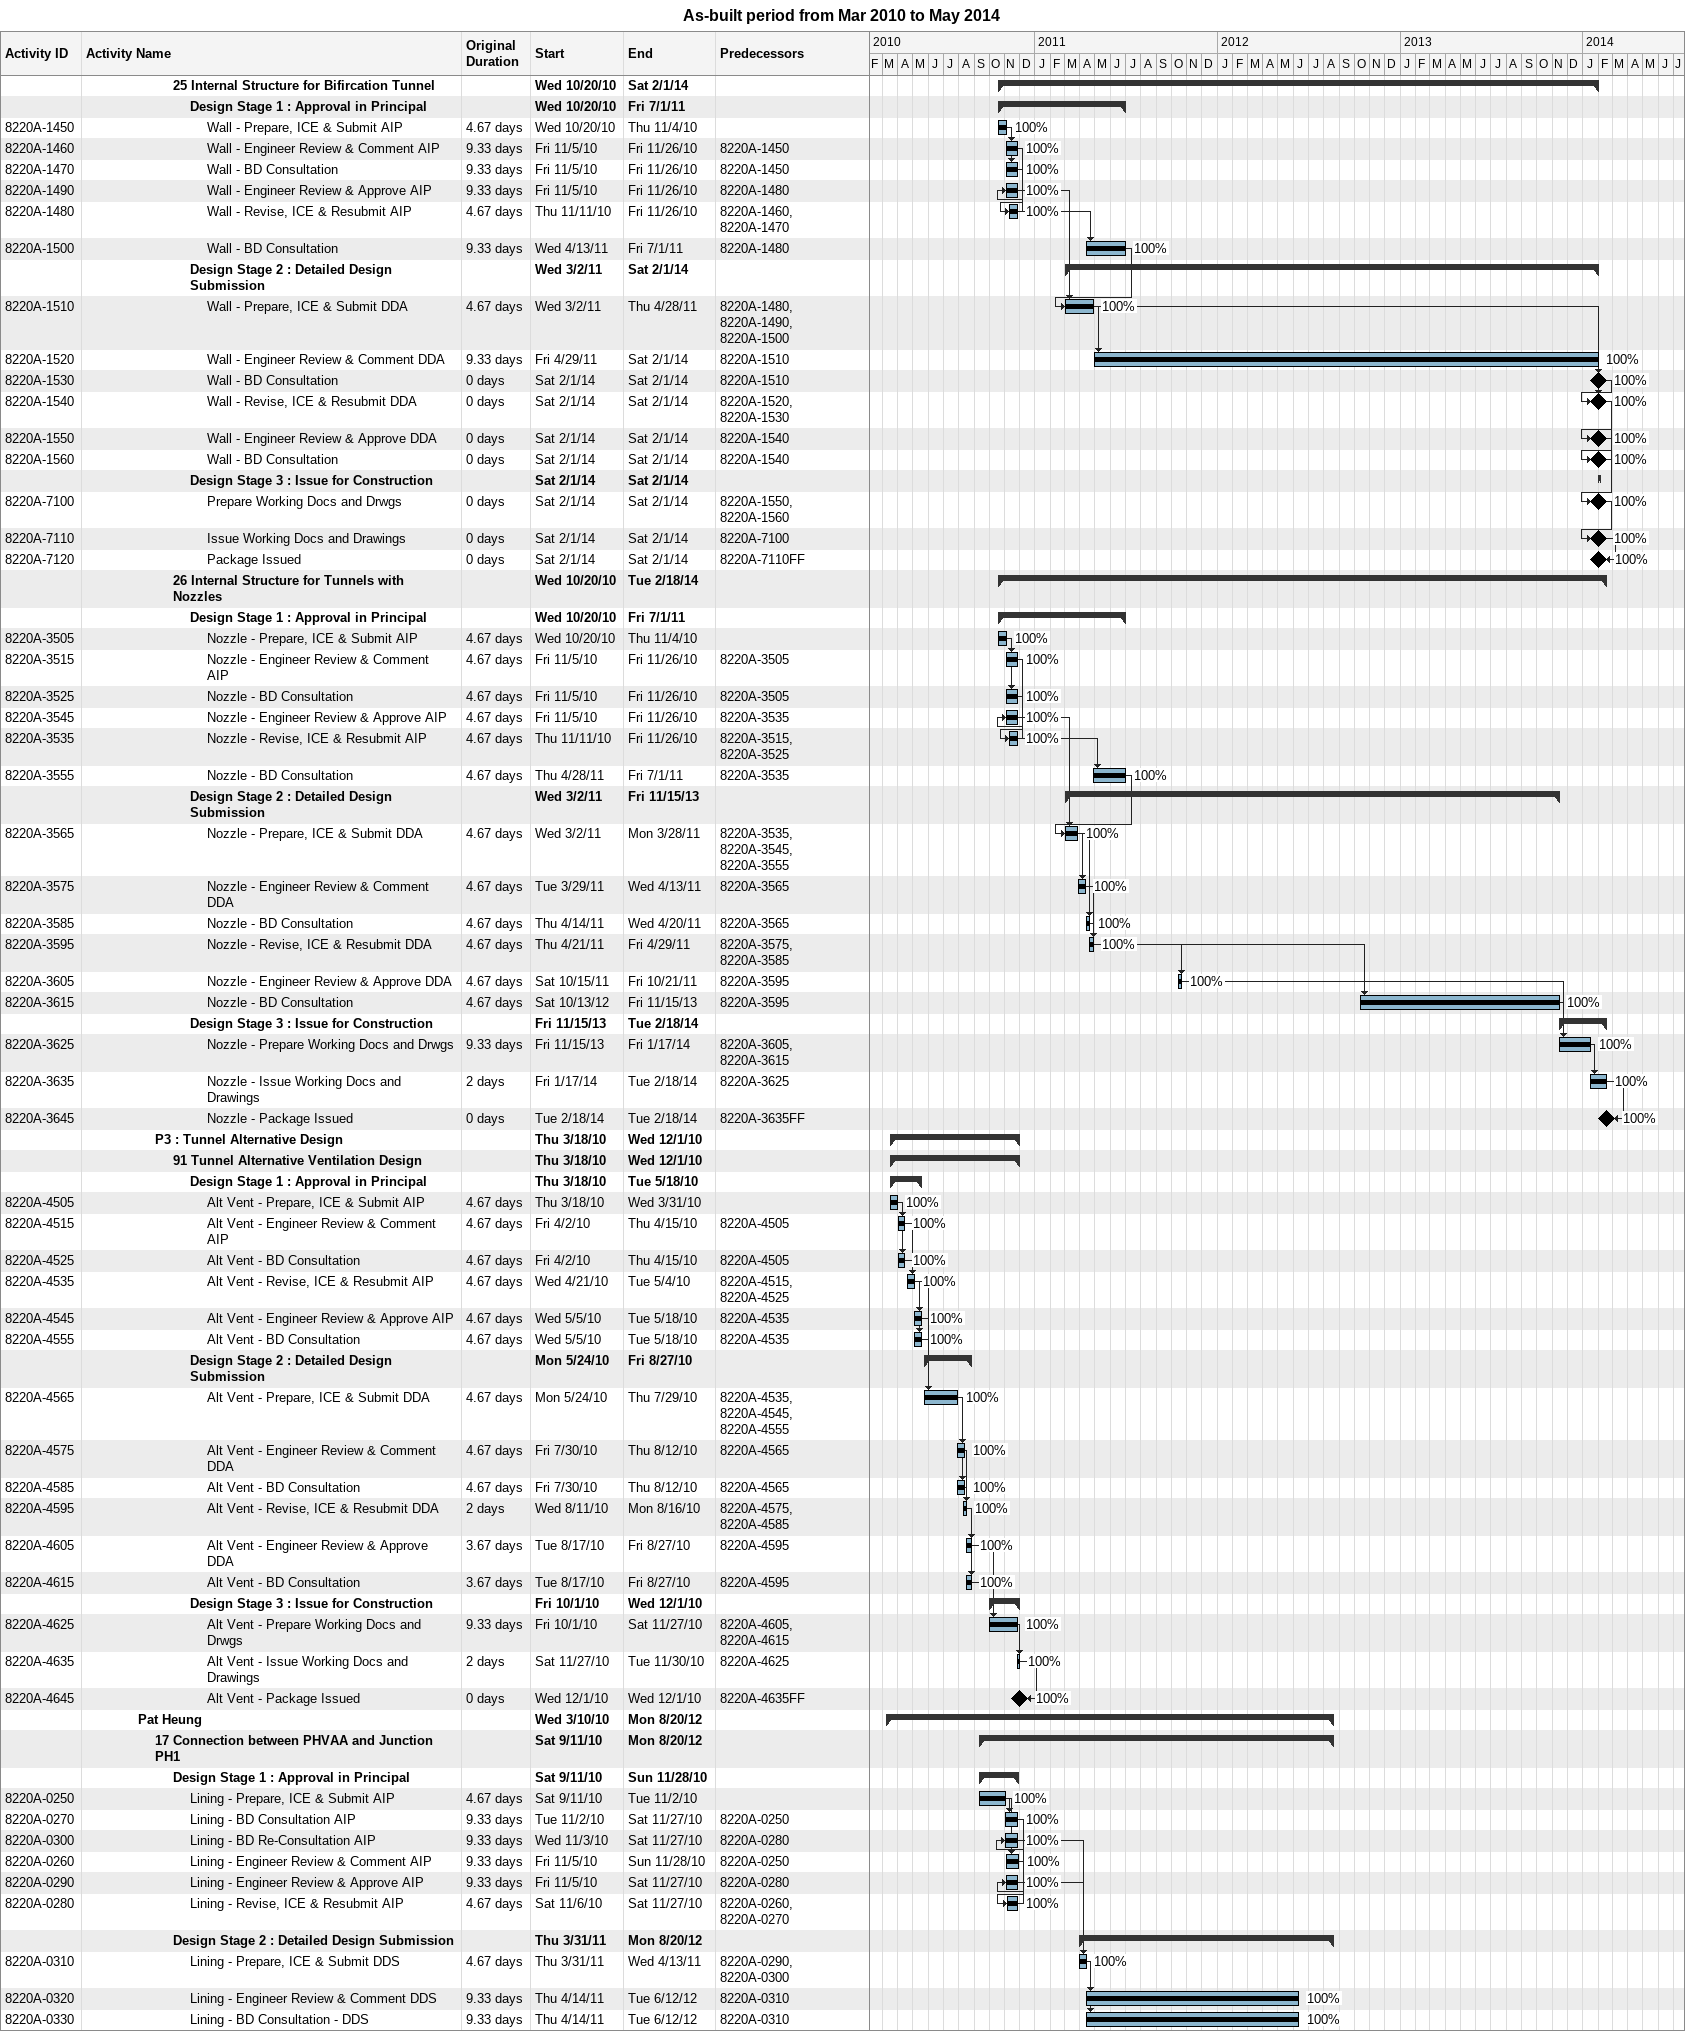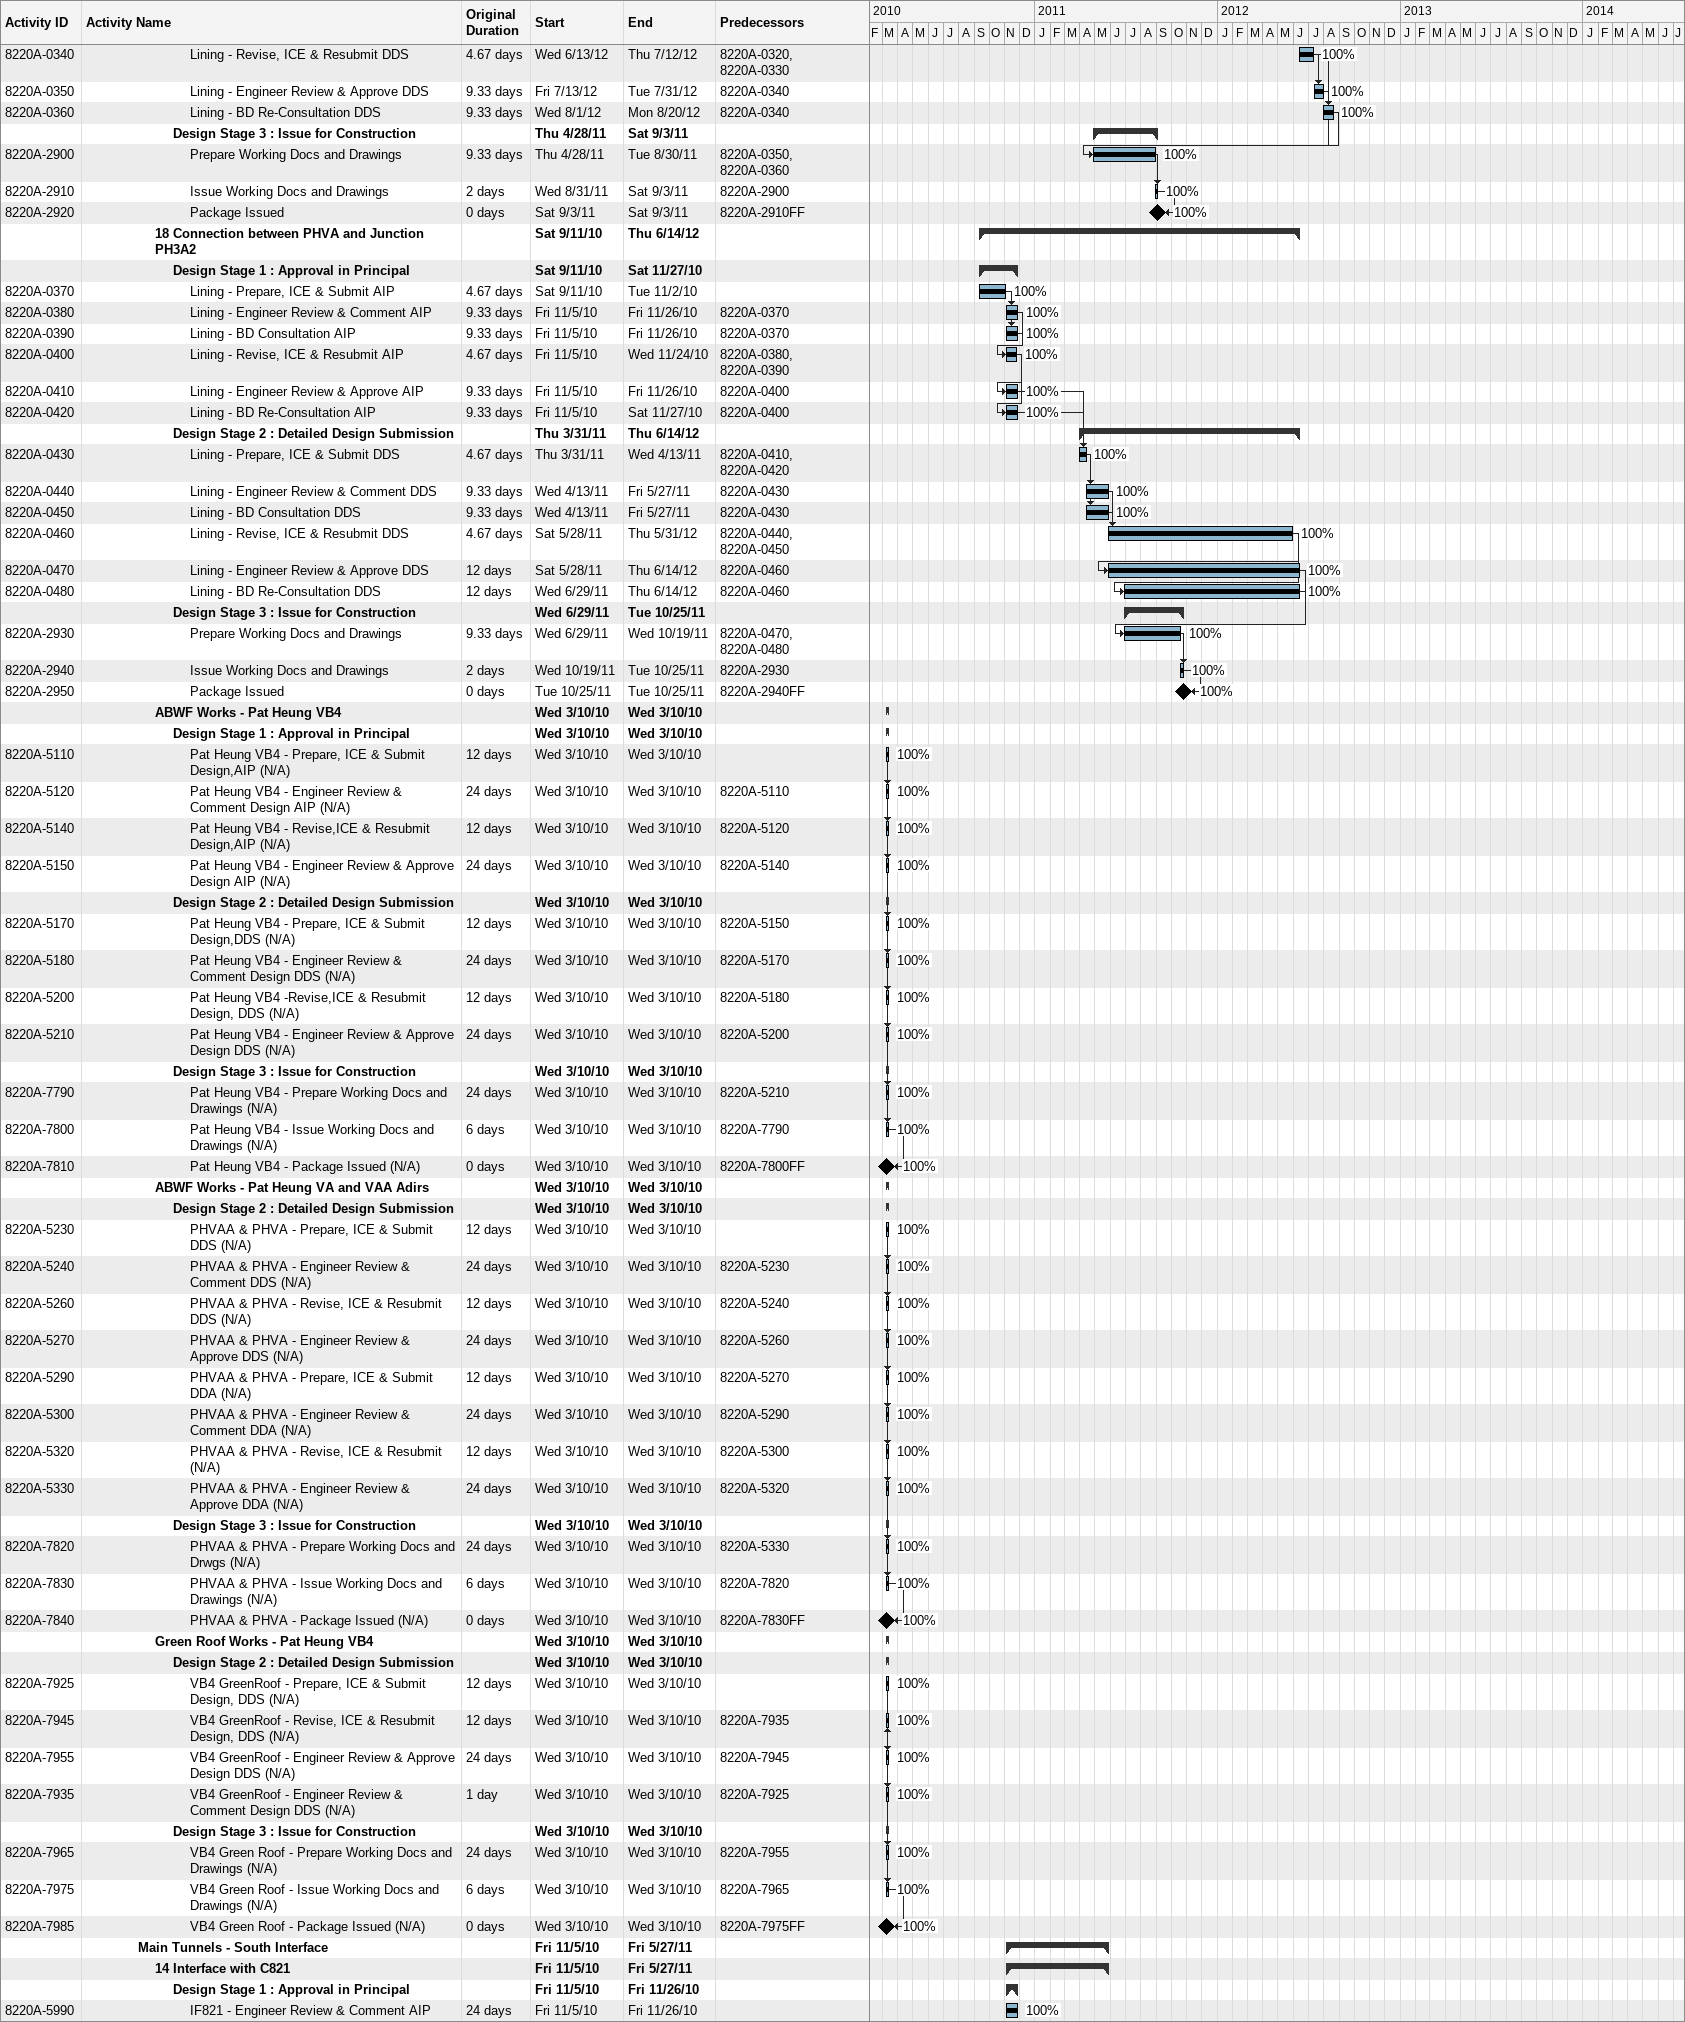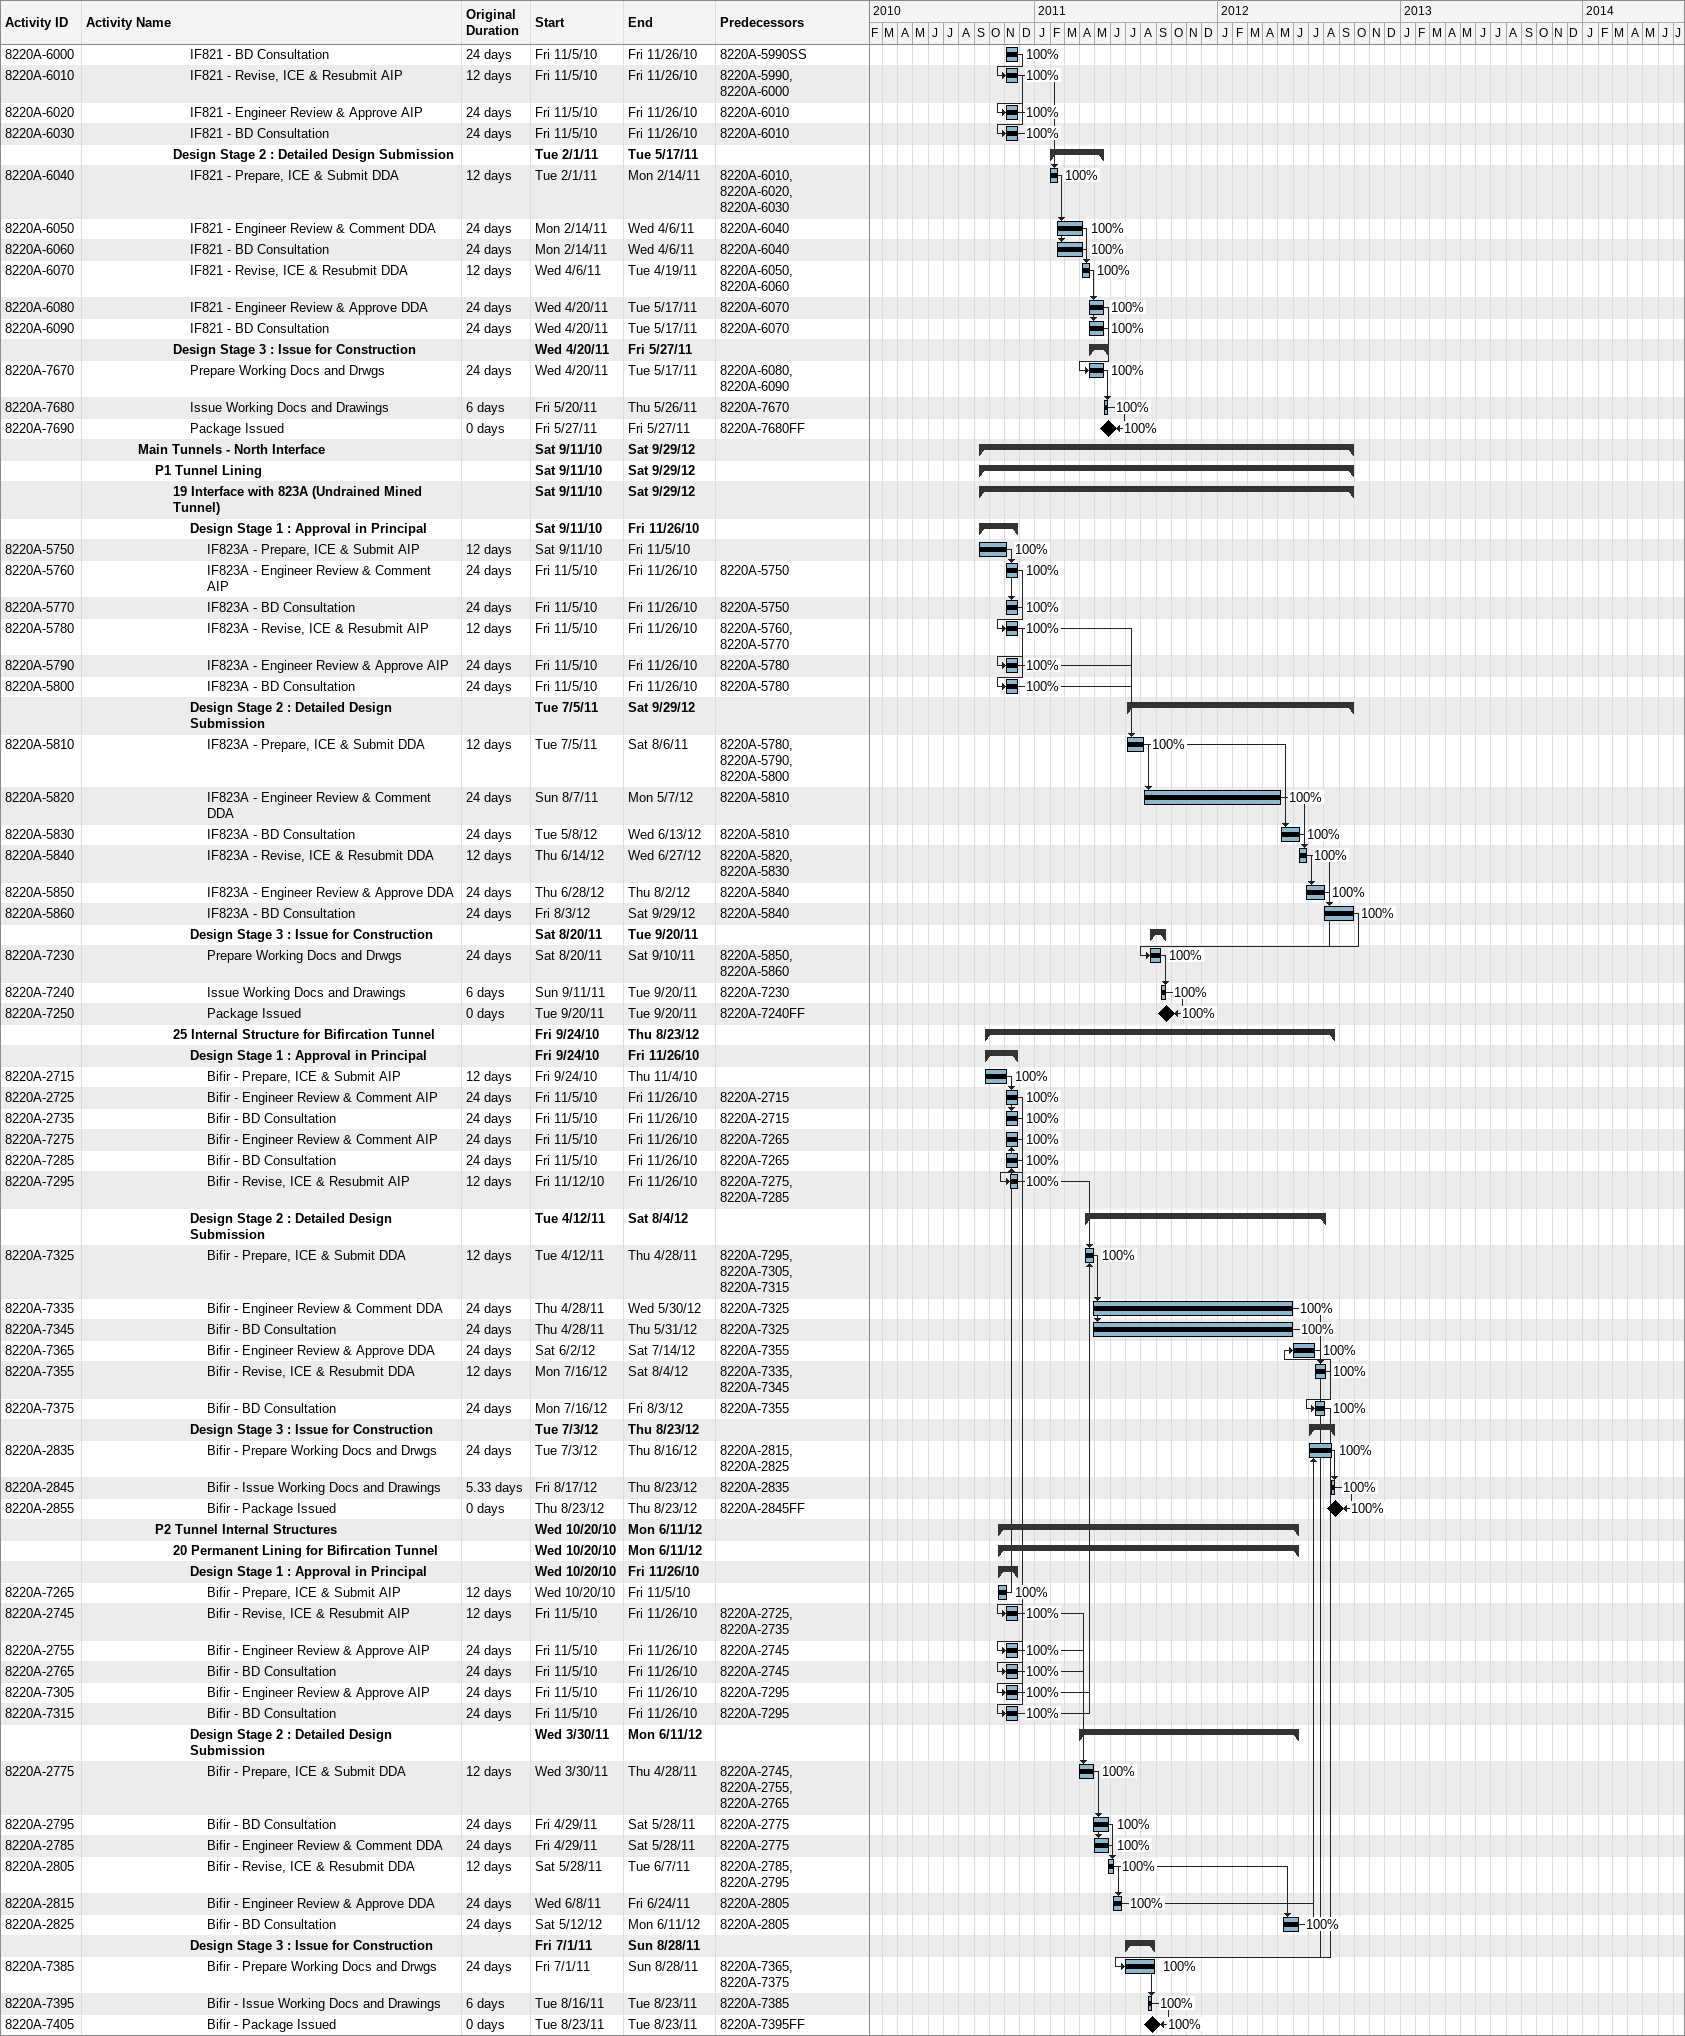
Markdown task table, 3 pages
As-built period from Mar 2010 to May 2014

| ID | Level | Task | Original duration | Start | Finish | Predecessors | % complete |
|---|---|---|---|---|---|---|---|
|  | 6 | **25 Internal Structure for Bifircation Tunnel** |  | 2010-10-20 | 2014-02-01 |  |  |
|  | 7 | **Design Stage 1 : Approval in Principal** |  | 2010-10-20 | 2011-07-01 |  |  |
| 8220A-1450 | 8 | Wall - Prepare, ICE & Submit AIP | 4.67d | 2010-10-20 | 2010-11-04 |  | 100 |
| 8220A-1460 | 8 | Wall - Engineer Review & Comment AIP | 9.33d | 2010-11-05 | 2010-11-26 | 8220A-1450 | 100 |
| 8220A-1470 | 8 | Wall - BD Consultation | 9.33d | 2010-11-05 | 2010-11-26 | 8220A-1450 | 100 |
| 8220A-1490 | 8 | Wall - Engineer Review & Approve AIP | 9.33d | 2010-11-05 | 2010-11-26 | 8220A-1480 | 100 |
| 8220A-1480 | 8 | Wall - Revise, ICE & Resubmit AIP | 4.67d | 2010-11-11 | 2010-11-26 | 8220A-1460, 8220A-1470 | 100 |
| 8220A-1500 | 8 | Wall - BD Consultation | 9.33d | 2011-04-13 | 2011-07-01 | 8220A-1480 | 100 |
|  | 7 | **Design Stage 2 : Detailed Design Submission** |  | 2011-03-02 | 2014-02-01 |  |  |
| 8220A-1510 | 8 | Wall - Prepare, ICE & Submit DDA | 4.67d | 2011-03-02 | 2011-04-28 | 8220A-1480, 8220A-1490, 8220A-1500 | 100 |
| 8220A-1520 | 8 | Wall - Engineer Review & Comment DDA | 9.33d | 2011-04-29 | 2014-02-01 | 8220A-1510 | 100 |
| 8220A-1530 | 8 | Wall - BD Consultation | 0d | 2014-02-01 | 2014-02-01 | 8220A-1510 | 100 |
| 8220A-1540 | 8 | Wall - Revise, ICE & Resubmit DDA | 0d | 2014-02-01 | 2014-02-01 | 8220A-1520, 8220A-1530 | 100 |
| 8220A-1550 | 8 | Wall - Engineer Review & Approve DDA | 0d | 2014-02-01 | 2014-02-01 | 8220A-1540 | 100 |
| 8220A-1560 | 8 | Wall - BD Consultation | 0d | 2014-02-01 | 2014-02-01 | 8220A-1540 | 100 |
|  | 7 | **Design Stage 3 : Issue for Construction** |  | 2014-02-01 | 2014-02-01 |  |  |
| 8220A-7100 | 8 | Prepare Working Docs and Drwgs | 0d | 2014-02-01 | 2014-02-01 | 8220A-1550, 8220A-1560 | 100 |
| 8220A-7110 | 8 | Issue Working Docs and Drawings | 0d | 2014-02-01 | 2014-02-01 | 8220A-7100 | 100 |
| 8220A-7120 | 8 | Package Issued | 0d | 2014-02-01 | 2014-02-01 | 8220A-7110FF | 100 |
|  | 6 | **26 Internal Structure for Tunnels with Nozzles** |  | 2010-10-20 | 2014-02-18 |  |  |
|  | 7 | **Design Stage 1 : Approval in Principal** |  | 2010-10-20 | 2011-07-01 |  |  |
| 8220A-3505 | 8 | Nozzle - Prepare, ICE & Submit AIP | 4.67d | 2010-10-20 | 2010-11-04 |  | 100 |
| 8220A-3515 | 8 | Nozzle - Engineer Review & Comment AIP | 4.67d | 2010-11-05 | 2010-11-26 | 8220A-3505 | 100 |
| 8220A-3525 | 8 | Nozzle - BD Consultation | 4.67d | 2010-11-05 | 2010-11-26 | 8220A-3505 | 100 |
| 8220A-3545 | 8 | Nozzle - Engineer Review & Approve AIP | 4.67d | 2010-11-05 | 2010-11-26 | 8220A-3535 | 100 |
| 8220A-3535 | 8 | Nozzle - Revise, ICE & Resubmit AIP | 4.67d | 2010-11-11 | 2010-11-26 | 8220A-3515, 8220A-3525 | 100 |
| 8220A-3555 | 8 | Nozzle - BD Consultation | 4.67d | 2011-04-28 | 2011-07-01 | 8220A-3535 | 100 |
|  | 7 | **Design Stage 2 : Detailed Design Submission** |  | 2011-03-02 | 2013-11-15 |  |  |
| 8220A-3565 | 8 | Nozzle - Prepare, ICE & Submit DDA | 4.67d | 2011-03-02 | 2011-03-28 | 8220A-3535, 8220A-3545, 8220A-3555 | 100 |
| 8220A-3575 | 8 | Nozzle - Engineer Review & Comment DDA | 4.67d | 2011-03-29 | 2011-04-13 | 8220A-3565 | 100 |
| 8220A-3585 | 8 | Nozzle - BD Consultation | 4.67d | 2011-04-14 | 2011-04-20 | 8220A-3565 | 100 |
| 8220A-3595 | 8 | Nozzle - Revise, ICE & Resubmit DDA | 4.67d | 2011-04-21 | 2011-04-29 | 8220A-3575, 8220A-3585 | 100 |
| 8220A-3605 | 8 | Nozzle - Engineer Review & Approve DDA | 4.67d | 2011-10-15 | 2011-10-21 | 8220A-3595 | 100 |
| 8220A-3615 | 8 | Nozzle - BD Consultation | 4.67d | 2012-10-13 | 2013-11-15 | 8220A-3595 | 100 |
|  | 7 | **Design Stage 3 : Issue for Construction** |  | 2013-11-15 | 2014-02-18 |  |  |
| 8220A-3625 | 8 | Nozzle - Prepare Working Docs and Drwgs | 9.33d | 2013-11-15 | 2014-01-17 | 8220A-3605, 8220A-3615 | 100 |
| 8220A-3635 | 8 | Nozzle - Issue Working Docs and Drawings | 2d | 2014-01-17 | 2014-02-18 | 8220A-3625 | 100 |
| 8220A-3645 | 8 | Nozzle - Package Issued | 0d | 2014-02-18 | 2014-02-18 | 8220A-3635FF | 100 |
|  | 5 | **P3 : Tunnel Alternative Design** |  | 2010-03-18 | 2010-12-01 |  |  |
|  | 6 | **91 Tunnel Alternative Ventilation Design** |  | 2010-03-18 | 2010-12-01 |  |  |
|  | 7 | **Design Stage 1 : Approval in Principal** |  | 2010-03-18 | 2010-05-18 |  |  |
| 8220A-4505 | 8 | Alt Vent - Prepare, ICE & Submit AIP | 4.67d | 2010-03-18 | 2010-03-31 |  | 100 |
| 8220A-4515 | 8 | Alt Vent - Engineer Review & Comment AIP | 4.67d | 2010-04-02 | 2010-04-15 | 8220A-4505 | 100 |
| 8220A-4525 | 8 | Alt Vent - BD Consultation | 4.67d | 2010-04-02 | 2010-04-15 | 8220A-4505 | 100 |
| 8220A-4535 | 8 | Alt Vent - Revise, ICE & Resubmit AIP | 4.67d | 2010-04-21 | 2010-05-04 | 8220A-4515, 8220A-4525 | 100 |
| 8220A-4545 | 8 | Alt Vent - Engineer Review & Approve AIP | 4.67d | 2010-05-05 | 2010-05-18 | 8220A-4535 | 100 |
| 8220A-4555 | 8 | Alt Vent - BD Consultation | 4.67d | 2010-05-05 | 2010-05-18 | 8220A-4535 | 100 |
|  | 7 | **Design Stage 2 : Detailed Design Submission** |  | 2010-05-24 | 2010-08-27 |  |  |
| 8220A-4565 | 8 | Alt Vent - Prepare, ICE & Submit DDA | 4.67d | 2010-05-24 | 2010-07-29 | 8220A-4535, 8220A-4545, 8220A-4555 | 100 |
| 8220A-4575 | 8 | Alt Vent - Engineer Review & Comment DDA | 4.67d | 2010-07-30 | 2010-08-12 | 8220A-4565 | 100 |
| 8220A-4585 | 8 | Alt Vent - BD Consultation | 4.67d | 2010-07-30 | 2010-08-12 | 8220A-4565 | 100 |
| 8220A-4595 | 8 | Alt Vent - Revise, ICE & Resubmit DDA | 2d | 2010-08-11 | 2010-08-16 | 8220A-4575, 8220A-4585 | 100 |
| 8220A-4605 | 8 | Alt Vent - Engineer Review & Approve DDA | 3.67d | 2010-08-17 | 2010-08-27 | 8220A-4595 | 100 |
| 8220A-4615 | 8 | Alt Vent - BD Consultation | 3.67d | 2010-08-17 | 2010-08-27 | 8220A-4595 | 100 |
|  | 7 | **Design Stage 3 : Issue for Construction** |  | 2010-10-01 | 2010-12-01 |  |  |
| 8220A-4625 | 8 | Alt Vent - Prepare Working Docs and Drwgs | 9.33d | 2010-10-01 | 2010-11-27 | 8220A-4605, 8220A-4615 | 100 |
| 8220A-4635 | 8 | Alt Vent - Issue Working Docs and Drawings | 2d | 2010-11-27 | 2010-11-30 | 8220A-4625 | 100 |
| 8220A-4645 | 8 | Alt Vent - Package Issued | 0d | 2010-12-01 | 2010-12-01 | 8220A-4635FF | 100 |
|  | 4 | **Pat Heung** |  | 2010-03-10 | 2012-08-20 |  |  |
|  | 5 | **17 Connection between PHVAA and Junction PH1** |  | 2010-09-11 | 2012-08-20 |  |  |
|  | 6 | **Design Stage 1 : Approval in Principal** |  | 2010-09-11 | 2010-11-28 |  |  |
| 8220A-0250 | 7 | Lining - Prepare, ICE & Submit AIP | 4.67d | 2010-09-11 | 2010-11-02 |  | 100 |
| 8220A-0270 | 7 | Lining - BD Consultation AIP | 9.33d | 2010-11-02 | 2010-11-27 | 8220A-0250 | 100 |
| 8220A-0300 | 7 | Lining - BD Re-Consultation AIP | 9.33d | 2010-11-03 | 2010-11-27 | 8220A-0280 | 100 |
| 8220A-0260 | 7 | Lining - Engineer Review & Comment AIP | 9.33d | 2010-11-05 | 2010-11-28 | 8220A-0250 | 100 |
| 8220A-0290 | 7 | Lining - Engineer Review & Approve AIP | 9.33d | 2010-11-05 | 2010-11-27 | 8220A-0280 | 100 |
| 8220A-0280 | 7 | Lining - Revise, ICE & Resubmit AIP | 4.67d | 2010-11-06 | 2010-11-27 | 8220A-0260, 8220A-0270 | 100 |
|  | 6 | **Design Stage 2 : Detailed Design Submission** |  | 2011-03-31 | 2012-08-20 |  |  |
| 8220A-0310 | 7 | Lining - Prepare, ICE & Submit DDS | 4.67d | 2011-03-31 | 2011-04-13 | 8220A-0290, 8220A-0300 | 100 |
| 8220A-0320 | 7 | Lining - Engineer Review & Comment DDS | 9.33d | 2011-04-14 | 2012-06-12 | 8220A-0310 | 100 |
| 8220A-0330 | 7 | Lining - BD Consultation - DDS | 9.33d | 2011-04-14 | 2012-06-12 | 8220A-0310 | 100 |
| 8220A-0340 | 7 | Lining - Revise, ICE & Resubmit DDS | 4.67d | 2012-06-13 | 2012-07-12 | 8220A-0320, 8220A-0330 | 100 |
| 8220A-0350 | 7 | Lining - Engineer Review & Approve DDS | 9.33d | 2012-07-13 | 2012-07-31 | 8220A-0340 | 100 |
| 8220A-0360 | 7 | Lining - BD Re-Consultation DDS | 9.33d | 2012-08-01 | 2012-08-20 | 8220A-0340 | 100 |
|  | 6 | **Design Stage 3 : Issue for Construction** |  | 2011-04-28 | 2011-09-03 |  |  |
| 8220A-2900 | 7 | Prepare Working Docs and Drawings | 9.33d | 2011-04-28 | 2011-08-30 | 8220A-0350, 8220A-0360 | 100 |
| 8220A-2910 | 7 | Issue Working Docs and Drawings | 2d | 2011-08-31 | 2011-09-03 | 8220A-2900 | 100 |
| 8220A-2920 | 7 | Package Issued | 0d | 2011-09-03 | 2011-09-03 | 8220A-2910FF | 100 |
|  | 5 | **18 Connection between PHVA and Junction PH3A2** |  | 2010-09-11 | 2012-06-14 |  |  |
|  | 6 | **Design Stage 1 : Approval in Principal** |  | 2010-09-11 | 2010-11-27 |  |  |
| 8220A-0370 | 7 | Lining - Prepare, ICE & Submit AIP | 4.67d | 2010-09-11 | 2010-11-02 |  | 100 |
| 8220A-0380 | 7 | Lining - Engineer Review & Comment AIP | 9.33d | 2010-11-05 | 2010-11-26 | 8220A-0370 | 100 |
| 8220A-0390 | 7 | Lining - BD Consultation AIP | 9.33d | 2010-11-05 | 2010-11-26 | 8220A-0370 | 100 |
| 8220A-0400 | 7 | Lining - Revise, ICE & Resubmit AIP | 4.67d | 2010-11-05 | 2010-11-24 | 8220A-0380, 8220A-0390 | 100 |
| 8220A-0410 | 7 | Lining - Engineer Review & Approve AIP | 9.33d | 2010-11-05 | 2010-11-26 | 8220A-0400 | 100 |
| 8220A-0420 | 7 | Lining - BD Re-Consultation AIP | 9.33d | 2010-11-05 | 2010-11-27 | 8220A-0400 | 100 |
|  | 6 | **Design Stage 2 : Detailed Design Submission** |  | 2011-03-31 | 2012-06-14 |  |  |
| 8220A-0430 | 7 | Lining - Prepare, ICE & Submit DDS | 4.67d | 2011-03-31 | 2011-04-13 | 8220A-0410, 8220A-0420 | 100 |
| 8220A-0440 | 7 | Lining - Engineer Review & Comment DDS | 9.33d | 2011-04-13 | 2011-05-27 | 8220A-0430 | 100 |
| 8220A-0450 | 7 | Lining - BD Consultation DDS | 9.33d | 2011-04-13 | 2011-05-27 | 8220A-0430 | 100 |
| 8220A-0460 | 7 | Lining - Revise, ICE & Resubmit DDS | 4.67d | 2011-05-28 | 2012-05-31 | 8220A-0440, 8220A-0450 | 100 |
| 8220A-0470 | 7 | Lining - Engineer Review & Approve DDS | 12d | 2011-05-28 | 2012-06-14 | 8220A-0460 | 100 |
| 8220A-0480 | 7 | Lining - BD Re-Consultation DDS | 12d | 2011-06-29 | 2012-06-14 | 8220A-0460 | 100 |
|  | 6 | **Design Stage 3 : Issue for Construction** |  | 2011-06-29 | 2011-10-25 |  |  |
| 8220A-2930 | 7 | Prepare Working Docs and Drawings | 9.33d | 2011-06-29 | 2011-10-19 | 8220A-0470, 8220A-0480 | 100 |
| 8220A-2940 | 7 | Issue Working Docs and Drawings | 2d | 2011-10-19 | 2011-10-25 | 8220A-2930 | 100 |
| 8220A-2950 | 7 | Package Issued | 0d | 2011-10-25 | 2011-10-25 | 8220A-2940FF | 100 |
|  | 5 | **ABWF Works - Pat Heung VB4** |  | 2010-03-10 | 2010-03-10 |  |  |
|  | 6 | **Design Stage 1 : Approval in Principal** |  | 2010-03-10 | 2010-03-10 |  |  |
| 8220A-5110 | 7 | Pat Heung VB4 - Prepare, ICE & Submit Design,AIP (N/A) | 12d | 2010-03-10 | 2010-03-10 |  | 100 |
| 8220A-5120 | 7 | Pat Heung VB4 - Engineer Review & Comment Design AIP (N/A) | 24d | 2010-03-10 | 2010-03-10 | 8220A-5110 | 100 |
| 8220A-5140 | 7 | Pat Heung VB4 - Revise,ICE & Resubmit Design,AIP (N/A) | 12d | 2010-03-10 | 2010-03-10 | 8220A-5120 | 100 |
| 8220A-5150 | 7 | Pat Heung VB4 - Engineer Review & Approve Design AIP (N/A) | 24d | 2010-03-10 | 2010-03-10 | 8220A-5140 | 100 |
|  | 6 | **Design Stage 2 : Detailed Design Submission** |  | 2010-03-10 | 2010-03-10 |  |  |
| 8220A-5170 | 7 | Pat Heung VB4 - Prepare, ICE & Submit Design,DDS (N/A) | 12d | 2010-03-10 | 2010-03-10 | 8220A-5150 | 100 |
| 8220A-5180 | 7 | Pat Heung VB4 - Engineer Review & Comment Design DDS (N/A) | 24d | 2010-03-10 | 2010-03-10 | 8220A-5170 | 100 |
| 8220A-5200 | 7 | Pat Heung VB4 -Revise,ICE & Resubmit Design, DDS (N/A) | 12d | 2010-03-10 | 2010-03-10 | 8220A-5180 | 100 |
| 8220A-5210 | 7 | Pat Heung VB4 - Engineer Review & Approve Design DDS (N/A) | 24d | 2010-03-10 | 2010-03-10 | 8220A-5200 | 100 |
|  | 6 | **Design Stage 3 : Issue for Construction** |  | 2010-03-10 | 2010-03-10 |  |  |
| 8220A-7790 | 7 | Pat Heung VB4 - Prepare Working Docs and Drawings (N/A) | 24d | 2010-03-10 | 2010-03-10 | 8220A-5210 | 100 |
| 8220A-7800 | 7 | Pat Heung VB4 - Issue Working Docs and Drawings (N/A) | 6d | 2010-03-10 | 2010-03-10 | 8220A-7790 | 100 |
| 8220A-7810 | 7 | Pat Heung VB4 - Package Issued (N/A) | 0d | 2010-03-10 | 2010-03-10 | 8220A-7800FF | 100 |
|  | 5 | **ABWF Works - Pat Heung VA and VAA Adirs** |  | 2010-03-10 | 2010-03-10 |  |  |
|  | 6 | **Design Stage 2 : Detailed Design Submission** |  | 2010-03-10 | 2010-03-10 |  |  |
| 8220A-5230 | 7 | PHVAA & PHVA - Prepare, ICE & Submit DDS (N/A) | 12d | 2010-03-10 | 2010-03-10 |  | 100 |
| 8220A-5240 | 7 | PHVAA & PHVA - Engineer Review & Comment DDS (N/A) | 24d | 2010-03-10 | 2010-03-10 | 8220A-5230 | 100 |
| 8220A-5260 | 7 | PHVAA & PHVA - Revise, ICE & Resubmit DDS (N/A) | 12d | 2010-03-10 | 2010-03-10 | 8220A-5240 | 100 |
| 8220A-5270 | 7 | PHVAA & PHVA - Engineer Review & Approve DDS (N/A) | 24d | 2010-03-10 | 2010-03-10 | 8220A-5260 | 100 |
| 8220A-5290 | 7 | PHVAA & PHVA - Prepare, ICE & Submit DDA (N/A) | 12d | 2010-03-10 | 2010-03-10 | 8220A-5270 | 100 |
| 8220A-5300 | 7 | PHVAA & PHVA - Engineer Review & Comment DDA (N/A) | 24d | 2010-03-10 | 2010-03-10 | 8220A-5290 | 100 |
| 8220A-5320 | 7 | PHVAA & PHVA - Revise, ICE & Resubmit (N/A) | 12d | 2010-03-10 | 2010-03-10 | 8220A-5300 | 100 |
| 8220A-5330 | 7 | PHVAA & PHVA - Engineer Review & Approve DDA (N/A) | 24d | 2010-03-10 | 2010-03-10 | 8220A-5320 | 100 |
|  | 6 | **Design Stage 3 : Issue for Construction** |  | 2010-03-10 | 2010-03-10 |  |  |
| 8220A-7820 | 7 | PHVAA & PHVA - Prepare Working Docs and Drwgs (N/A) | 24d | 2010-03-10 | 2010-03-10 | 8220A-5330 | 100 |
| 8220A-7830 | 7 | PHVAA & PHVA - Issue Working Docs and Drawings (N/A) | 6d | 2010-03-10 | 2010-03-10 | 8220A-7820 | 100 |
| 8220A-7840 | 7 | PHVAA & PHVA - Package Issued (N/A) | 0d | 2010-03-10 | 2010-03-10 | 8220A-7830FF | 100 |
|  | 5 | **Green Roof Works - Pat Heung VB4** |  | 2010-03-10 | 2010-03-10 |  |  |
|  | 6 | **Design Stage 2 : Detailed Design Submission** |  | 2010-03-10 | 2010-03-10 |  |  |
| 8220A-7925 | 7 | VB4 GreenRoof - Prepare, ICE & Submit Design, DDS (N/A) | 12d | 2010-03-10 | 2010-03-10 |  | 100 |
| 8220A-7945 | 7 | VB4 GreenRoof - Revise, ICE & Resubmit Design, DDS (N/A) | 12d | 2010-03-10 | 2010-03-10 | 8220A-7935 | 100 |
| 8220A-7955 | 7 | VB4 GreenRoof - Engineer Review & Approve Design DDS (N/A) | 24d | 2010-03-10 | 2010-03-10 | 8220A-7945 | 100 |
| 8220A-7935 | 7 | VB4 GreenRoof - Engineer Review & Comment Design DDS (N/A) | 1d | 2010-03-10 | 2010-03-10 | 8220A-7925 | 100 |
|  | 6 | **Design Stage 3 : Issue for Construction** |  | 2010-03-10 | 2010-03-10 |  |  |
| 8220A-7965 | 7 | VB4 Green Roof - Prepare Working Docs and Drawings (N/A) | 24d | 2010-03-10 | 2010-03-10 | 8220A-7955 | 100 |
| 8220A-7975 | 7 | VB4 Green Roof - Issue Working Docs and Drawings (N/A) | 6d | 2010-03-10 | 2010-03-10 | 8220A-7965 | 100 |
| 8220A-7985 | 7 | VB4 Green Roof - Package Issued (N/A) | 0d | 2010-03-10 | 2010-03-10 | 8220A-7975FF | 100 |
|  | 4 | **Main Tunnels - South Interface** |  | 2010-11-05 | 2011-05-27 |  |  |
|  | 5 | **14 Interface with C821** |  | 2010-11-05 | 2011-05-27 |  |  |
|  | 6 | **Design Stage 1 : Approval in Principal** |  | 2010-11-05 | 2010-11-26 |  |  |
| 8220A-5990 | 7 | IF821 - Engineer Review & Comment AIP | 24d | 2010-11-05 | 2010-11-26 |  | 100 |
| 8220A-6000 | 7 | IF821 - BD Consultation | 24d | 2010-11-05 | 2010-11-26 | 8220A-5990SS | 100 |
| 8220A-6010 | 7 | IF821 - Revise, ICE & Resubmit AIP | 12d | 2010-11-05 | 2010-11-26 | 8220A-5990, 8220A-6000 | 100 |
| 8220A-6020 | 7 | IF821 - Engineer Review & Approve AIP | 24d | 2010-11-05 | 2010-11-26 | 8220A-6010 | 100 |
| 8220A-6030 | 7 | IF821 - BD Consultation | 24d | 2010-11-05 | 2010-11-26 | 8220A-6010 | 100 |
|  | 6 | **Design Stage 2 : Detailed Design Submission** |  | 2011-02-01 | 2011-05-17 |  |  |
| 8220A-6040 | 7 | IF821 - Prepare, ICE & Submit DDA | 12d | 2011-02-01 | 2011-02-14 | 8220A-6010, 8220A-6020, 8220A-6030 | 100 |
| 8220A-6050 | 7 | IF821 - Engineer Review & Comment DDA | 24d | 2011-02-14 | 2011-04-06 | 8220A-6040 | 100 |
| 8220A-6060 | 7 | IF821 - BD Consultation | 24d | 2011-02-14 | 2011-04-06 | 8220A-6040 | 100 |
| 8220A-6070 | 7 | IF821 - Revise, ICE & Resubmit DDA | 12d | 2011-04-06 | 2011-04-19 | 8220A-6050, 8220A-6060 | 100 |
| 8220A-6080 | 7 | IF821 - Engineer Review & Approve DDA | 24d | 2011-04-20 | 2011-05-17 | 8220A-6070 | 100 |
| 8220A-6090 | 7 | IF821 - BD Consultation | 24d | 2011-04-20 | 2011-05-17 | 8220A-6070 | 100 |
|  | 6 | **Design Stage 3 : Issue for Construction** |  | 2011-04-20 | 2011-05-27 |  |  |
| 8220A-7670 | 7 | Prepare Working Docs and Drwgs | 24d | 2011-04-20 | 2011-05-17 | 8220A-6080, 8220A-6090 | 100 |
| 8220A-7680 | 7 | Issue Working Docs and Drawings | 6d | 2011-05-20 | 2011-05-26 | 8220A-7670 | 100 |
| 8220A-7690 | 7 | Package Issued | 0d | 2011-05-27 | 2011-05-27 | 8220A-7680FF | 100 |
|  | 4 | **Main Tunnels - North Interface** |  | 2010-09-11 | 2012-09-29 |  |  |
|  | 5 | **P1 Tunnel Lining** |  | 2010-09-11 | 2012-09-29 |  |  |
|  | 6 | **19 Interface with 823A (Undrained Mined Tunnel)** |  | 2010-09-11 | 2012-09-29 |  |  |
|  | 7 | **Design Stage 1 : Approval in Principal** |  | 2010-09-11 | 2010-11-26 |  |  |
| 8220A-5750 | 8 | IF823A - Prepare, ICE & Submit AIP | 12d | 2010-09-11 | 2010-11-05 |  | 100 |
| 8220A-5760 | 8 | IF823A - Engineer Review & Comment AIP | 24d | 2010-11-05 | 2010-11-26 | 8220A-5750 | 100 |
| 8220A-5770 | 8 | IF823A - BD Consultation | 24d | 2010-11-05 | 2010-11-26 | 8220A-5750 | 100 |
| 8220A-5780 | 8 | IF823A - Revise, ICE & Resubmit AIP | 12d | 2010-11-05 | 2010-11-26 | 8220A-5760, 8220A-5770 | 100 |
| 8220A-5790 | 8 | IF823A - Engineer Review & Approve AIP | 24d | 2010-11-05 | 2010-11-26 | 8220A-5780 | 100 |
| 8220A-5800 | 8 | IF823A - BD Consultation | 24d | 2010-11-05 | 2010-11-26 | 8220A-5780 | 100 |
|  | 7 | **Design Stage 2 : Detailed Design Submission** |  | 2011-07-05 | 2012-09-29 |  |  |
| 8220A-5810 | 8 | IF823A - Prepare, ICE & Submit DDA | 12d | 2011-07-05 | 2011-08-06 | 8220A-5780, 8220A-5790, 8220A-5800 | 100 |
| 8220A-5820 | 8 | IF823A - Engineer Review & Comment DDA | 24d | 2011-08-07 | 2012-05-07 | 8220A-5810 | 100 |
| 8220A-5830 | 8 | IF823A - BD Consultation | 24d | 2012-05-08 | 2012-06-13 | 8220A-5810 | 100 |
| 8220A-5840 | 8 | IF823A - Revise, ICE & Resubmit DDA | 12d | 2012-06-14 | 2012-06-27 | 8220A-5820, 8220A-5830 | 100 |
| 8220A-5850 | 8 | IF823A - Engineer Review & Approve DDA | 24d | 2012-06-28 | 2012-08-02 | 8220A-5840 | 100 |
| 8220A-5860 | 8 | IF823A - BD Consultation | 24d | 2012-08-03 | 2012-09-29 | 8220A-5840 | 100 |
|  | 7 | **Design Stage 3 : Issue for Construction** |  | 2011-08-20 | 2011-09-20 |  |  |
| 8220A-7230 | 8 | Prepare Working Docs and Drwgs | 24d | 2011-08-20 | 2011-09-10 | 8220A-5850, 8220A-5860 | 100 |
| 8220A-7240 | 8 | Issue Working Docs and Drawings | 6d | 2011-09-11 | 2011-09-20 | 8220A-7230 | 100 |
| 8220A-7250 | 8 | Package Issued | 0d | 2011-09-20 | 2011-09-20 | 8220A-7240FF | 100 |
|  | 6 | **25 Internal Structure for Bifircation Tunnel** |  | 2010-09-24 | 2012-08-23 |  |  |
|  | 7 | **Design Stage 1 : Approval in Principal** |  | 2010-09-24 | 2010-11-26 |  |  |
| 8220A-2715 | 8 | Bifir - Prepare, ICE & Submit AIP | 12d | 2010-09-24 | 2010-11-04 |  | 100 |
| 8220A-2725 | 8 | Bifir - Engineer Review & Comment AIP | 24d | 2010-11-05 | 2010-11-26 | 8220A-2715 | 100 |
| 8220A-2735 | 8 | Bifir - BD Consultation | 24d | 2010-11-05 | 2010-11-26 | 8220A-2715 | 100 |
| 8220A-7275 | 8 | Bifir - Engineer Review & Comment AIP | 24d | 2010-11-05 | 2010-11-26 | 8220A-7265 | 100 |
| 8220A-7285 | 8 | Bifir - BD Consultation | 24d | 2010-11-05 | 2010-11-26 | 8220A-7265 | 100 |
| 8220A-7295 | 8 | Bifir - Revise, ICE & Resubmit AIP | 12d | 2010-11-12 | 2010-11-26 | 8220A-7275, 8220A-7285 | 100 |
|  | 7 | **Design Stage 2 : Detailed Design Submission** |  | 2011-04-12 | 2012-08-04 |  |  |
| 8220A-7325 | 8 | Bifir - Prepare, ICE & Submit DDA | 12d | 2011-04-12 | 2011-04-28 | 8220A-7295, 8220A-7305, 8220A-7315 | 100 |
| 8220A-7335 | 8 | Bifir - Engineer Review & Comment DDA | 24d | 2011-04-28 | 2012-05-30 | 8220A-7325 | 100 |
| 8220A-7345 | 8 | Bifir - BD Consultation | 24d | 2011-04-28 | 2012-05-31 | 8220A-7325 | 100 |
| 8220A-7365 | 8 | Bifir - Engineer Review & Approve DDA | 24d | 2012-06-02 | 2012-07-14 | 8220A-7355 | 100 |
| 8220A-7355 | 8 | Bifir - Revise, ICE & Resubmit DDA | 12d | 2012-07-16 | 2012-08-04 | 8220A-7335, 8220A-7345 | 100 |
| 8220A-7375 | 8 | Bifir - BD Consultation | 24d | 2012-07-16 | 2012-08-03 | 8220A-7355 | 100 |
|  | 7 | **Design Stage 3 : Issue for Construction** |  | 2012-07-03 | 2012-08-23 |  |  |
| 8220A-2835 | 8 | Bifir - Prepare Working Docs and Drwgs | 24d | 2012-07-03 | 2012-08-16 | 8220A-2815, 8220A-2825 | 100 |
| 8220A-2845 | 8 | Bifir - Issue Working Docs and Drawings | 5.33d | 2012-08-17 | 2012-08-23 | 8220A-2835 | 100 |
| 8220A-2855 | 8 | Bifir - Package Issued | 0d | 2012-08-23 | 2012-08-23 | 8220A-2845FF | 100 |
|  | 5 | **P2 Tunnel Internal Structures** |  | 2010-10-20 | 2012-06-11 |  |  |
|  | 6 | **20 Permanent Lining for Bifircation Tunnel** |  | 2010-10-20 | 2012-06-11 |  |  |
|  | 7 | **Design Stage 1 : Approval in Principal** |  | 2010-10-20 | 2010-11-26 |  |  |
| 8220A-7265 | 8 | Bifir - Prepare, ICE & Submit AIP | 12d | 2010-10-20 | 2010-11-05 |  | 100 |
| 8220A-2745 | 8 | Bifir - Revise, ICE & Resubmit AIP | 12d | 2010-11-05 | 2010-11-26 | 8220A-2725, 8220A-2735 | 100 |
| 8220A-2755 | 8 | Bifir - Engineer Review & Approve AIP | 24d | 2010-11-05 | 2010-11-26 | 8220A-2745 | 100 |
| 8220A-2765 | 8 | Bifir - BD Consultation | 24d | 2010-11-05 | 2010-11-26 | 8220A-2745 | 100 |
| 8220A-7305 | 8 | Bifir - Engineer Review & Approve AIP | 24d | 2010-11-05 | 2010-11-26 | 8220A-7295 | 100 |
| 8220A-7315 | 8 | Bifir - BD Consultation | 24d | 2010-11-05 | 2010-11-26 | 8220A-7295 | 100 |
|  | 7 | **Design Stage 2 : Detailed Design Submission** |  | 2011-03-30 | 2012-06-11 |  |  |
| 8220A-2775 | 8 | Bifir - Prepare, ICE & Submit DDA | 12d | 2011-03-30 | 2011-04-28 | 8220A-2745, 8220A-2755, 8220A-2765 | 100 |
| 8220A-2795 | 8 | Bifir - BD Consultation | 24d | 2011-04-29 | 2011-05-28 | 8220A-2775 | 100 |
| 8220A-2785 | 8 | Bifir - Engineer Review & Comment DDA | 24d | 2011-04-29 | 2011-05-28 | 8220A-2775 | 100 |
| 8220A-2805 | 8 | Bifir - Revise, ICE & Resubmit DDA | 12d | 2011-05-28 | 2011-06-07 | 8220A-2785, 8220A-2795 | 100 |
| 8220A-2815 | 8 | Bifir - Engineer Review & Approve DDA | 24d | 2011-06-08 | 2011-06-24 | 8220A-2805 | 100 |
| 8220A-2825 | 8 | Bifir - BD Consultation | 24d | 2012-05-12 | 2012-06-11 | 8220A-2805 | 100 |
|  | 7 | **Design Stage 3 : Issue for Construction** |  | 2011-07-01 | 2011-08-28 |  |  |
| 8220A-7385 | 8 | Bifir - Prepare Working Docs and Drwgs | 24d | 2011-07-01 | 2011-08-28 | 8220A-7365, 8220A-7375 | 100 |
| 8220A-7395 | 8 | Bifir - Issue Working Docs and Drawings | 6d | 2011-08-16 | 2011-08-23 | 8220A-7385 | 100 |
| 8220A-7405 | 8 | Bifir - Package Issued | 0d | 2011-08-23 | 2011-08-23 | 8220A-7395FF | 100 |
